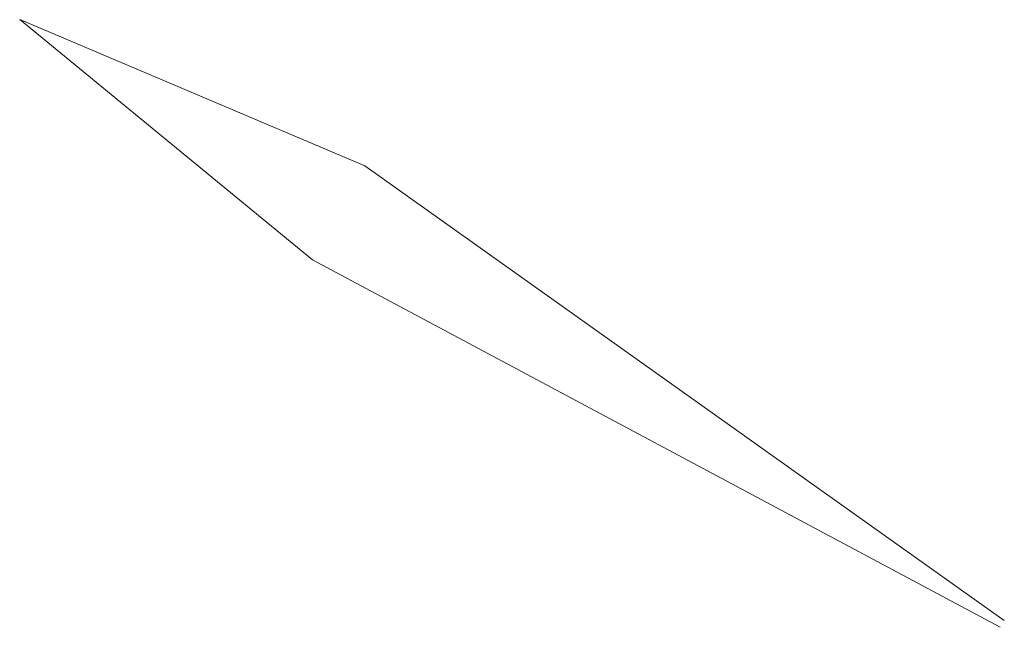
# Model space of a CAD drawing. Header units: millimetres. Extents: x -26.7 to -1.3, y 0.8 to 16.4.
import ezdxf

# ---------------------------------------------------------------- set-up
doc = ezdxf.new("R2010")
doc.units = ezdxf.units.MM
doc.layers.add('001_Dark_1 5', color=7, linetype='Continuous', lineweight=0)

msp = doc.modelspace()

# ---------------------------------------------------------------- linework, layer by layer
at = {"layer": '001_Dark_1 5'}
for p, q in [((-26.667, 16.413), (-19.125, 10.225)), ((-17.778, 12.646), (-26.667, 16.413)), ((-1.315, 0.936), (-17.778, 12.646)), ((-19.125, 10.225), (-1.423, 0.761))]:
    msp.add_line(p, q, dxfattribs=at)

doc.saveas('drawing.dxf')
